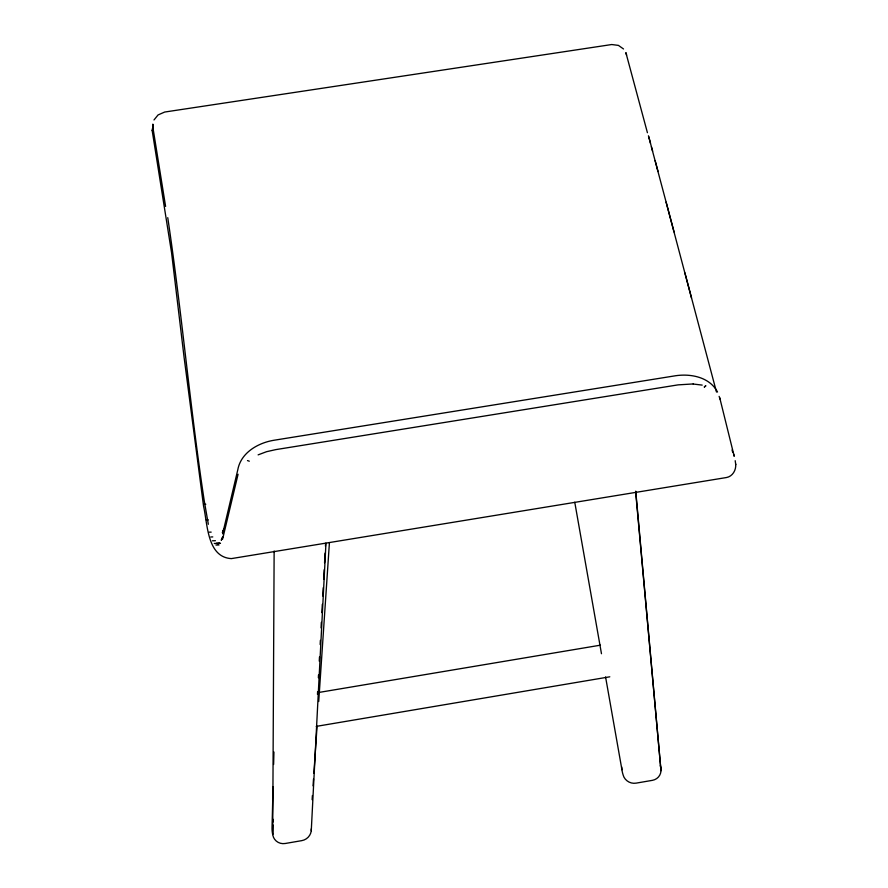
<?xml version="1.0" encoding="UTF-8"?>
<svg xmlns="http://www.w3.org/2000/svg" width="888" height="888" viewBox="0 0 888 888"><rect width="100%" height="100%" fill="white"/><g stroke="black" fill="none" stroke-linecap="round" stroke-linejoin="round"><path stroke-width="1.33" d="M152.581 128.283L152.336 130.758L153.347 125.719M274.137 551.015L272.705 834.542L272.927 824.863M272.993 822.099L273.06 819.335M273.06 786.679L272.05 826.895A30.359 29.237 -31.9 0 0 273.471 837.273A11.267 10.811 -33.9 0 0 285.237 843.489L301.787 840.636A11.244 10.823 -32.4 0 0 311.266 830.78L325.952 543.223M273.615 764.49L273.937 752.003M317.471 694.361L317.615 691.597M318.359 677.744L318.514 674.98M319.258 661.127L319.48 656.976M320.157 644.51L320.379 640.359M321.045 627.894L321.345 622.355M321.867 612.653L322.311 604.351M322.766 596.037L323.21 587.734M323.654 579.42L324.176 569.73M324.553 562.803L325.075 553.113M325.441 546.187L325.596 543.412M312.121 799.655L312.398 795.515M313.053 785.836L313.519 778.92M313.886 773.393L317.049 726.406M318.725 701.52L329.426 542.579M735.686 464.047C736.319 469.996 732.589 476.512 726.395 477.544L231.357 558.608C206.982 557.187 207.603 523.776 203.563 506.149L184.105 357.453L171.573 252.769L152.237 130.947M222.622 539.105L238.073 474.248M152.592 128.194L152.492 130.691L153.313 125.796M693.162 384.016L702.186 385.103M154.001 119.947L158.064 114.941L164.68 112.043L611.743 44.533L618.425 45.388L623.52 48.973M224.442 529.093L222.755 531.013L224.187 529.115L222.377 532.589L223.532 530.114L222.622 533.843L237.806 469.73C240.926 452.436 258.619 442.524 274.725 440.137L673.848 376.024C689.621 373.204 709.412 376.59 717.537 392.041M704.439 387.024L705.871 385.736L704.251 386.957M647.419 132.712L625.874 52.625L626.617 55.134M258.119 454.867L266.567 451.692L275.791 449.617L678.077 384.87L693.262 383.938M215.951 545.054L218.97 544.977L217.172 543.423L214.274 543.478M212.432 540.781L215.418 540.703M318.659 692.485L600.443 645.176M316.261 726.384L609.801 676.811M210.756 536.974L212.776 536.918M209.168 532.167L211.178 532.123M206.282 519.935L208.28 519.891M203.807 504.295L205.794 504.262M219.78 543.023L216.75 543.056M220.479 543.334L218.415 543.356M247.486 460.583L249.306 461.194M719.114 396.37L720.113 399.2M734.143 456.254L733.621 453.979M732.056 449.961L732.755 452.458M648.429 135.775L652.625 151.182M648.751 136.697L650.504 143.257M651.381 146.786L674.07 231.968M719.735 397.769L734.11 455.877M655.122 160.573L658.03 171.495M684.881 272.827L716.472 392.008M666.111 202.164L691.53 298.091M208.336 524.275L204.284 501.065C189.954 406.871 181.807 311.877 167.754 217.671M574.758 502.22L601.476 653.723M605.572 676.922L621.933 769.741M152.758 126.584L165.601 206.449M735.197 460.683L735.764 464.668M635.619 491.586L660.994 770.717A11.167 10.567 25.8 0 1 652.347 780.352L636.119 783.138A11.156 10.601 25 0 1 623.931 777.089A30.181 28.549 25.7 0 1 621.7 766.943M635.753 491.164L660.994 770.717A30.148 28.638 24.6 0 0 660.306 765.578M311.277 828.881A30.447 29.204 -33.8 0 1 311.266 830.78M152.869 124.32L153.058 126.862L152.869 124.32M222.599 537.218L221.323 540.093L222.599 537.218"/></g></svg>
